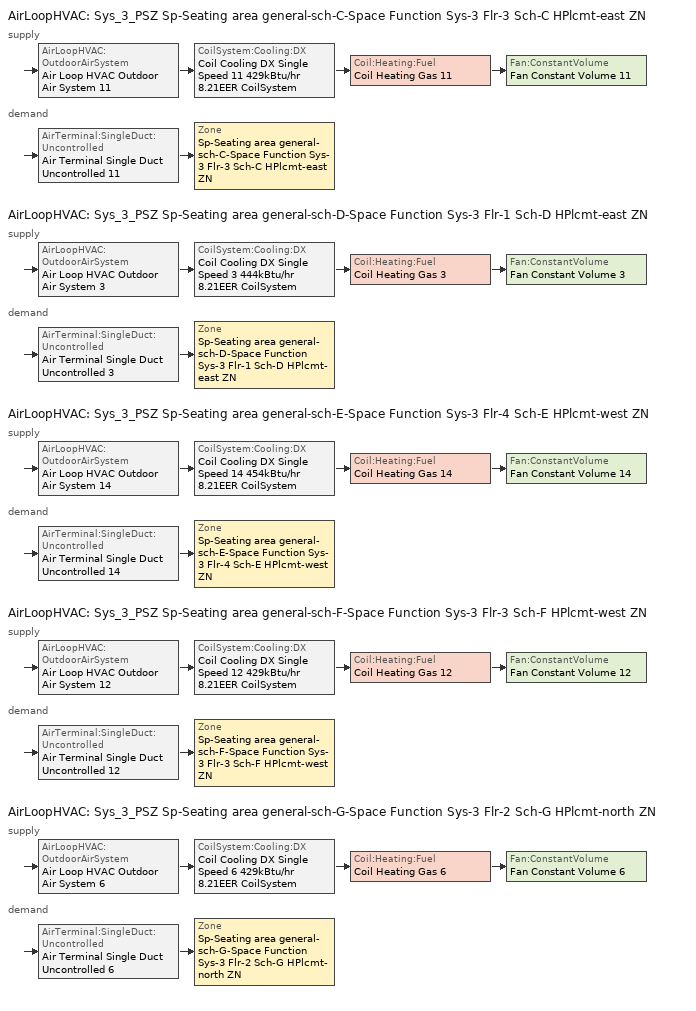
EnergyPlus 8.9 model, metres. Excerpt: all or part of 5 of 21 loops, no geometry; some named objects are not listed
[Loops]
AirLoopHVAC 'Sys_3_PSZ Sp-Seating area general-sch-C-Space Function Sys-3 Flr-3 Sch-C HPlcmt-east ZN'
 supply: AirLoopHVAC:OutdoorAirSystem 'Air Loop HVAC Outdoor Air System 11' > CoilSystem:Cooling:DX 'Coil Cooling DX Single Speed 11 429kBtu/hr 8.21EER CoilSystem' > Coil:Heating:Fuel 'Coil Heating Gas 11' > Fan:ConstantVolume 'Fan Constant Volume 11'
 demand: AirTerminal:SingleDuct:Uncontrolled 'Air Terminal Single Duct Uncontrolled 11' > Zone 'Sp-Seating area general-sch-C-Space Function Sys-3 Flr-3 Sch-C HPlcmt-east ZN'
AirLoopHVAC 'Sys_3_PSZ Sp-Seating area general-sch-D-Space Function Sys-3 Flr-1 Sch-D HPlcmt-east ZN'
 supply: AirLoopHVAC:OutdoorAirSystem 'Air Loop HVAC Outdoor Air System 3' > CoilSystem:Cooling:DX 'Coil Cooling DX Single Speed 3 444kBtu/hr 8.21EER CoilSystem' > Coil:Heating:Fuel 'Coil Heating Gas 3' > Fan:ConstantVolume 'Fan Constant Volume 3'
 demand: AirTerminal:SingleDuct:Uncontrolled 'Air Terminal Single Duct Uncontrolled 3' > Zone 'Sp-Seating area general-sch-D-Space Function Sys-3 Flr-1 Sch-D HPlcmt-east ZN'
AirLoopHVAC 'Sys_3_PSZ Sp-Seating area general-sch-E-Space Function Sys-3 Flr-4 Sch-E HPlcmt-west ZN'
 supply: AirLoopHVAC:OutdoorAirSystem 'Air Loop HVAC Outdoor Air System 14' > CoilSystem:Cooling:DX 'Coil Cooling DX Single Speed 14 454kBtu/hr 8.21EER CoilSystem' > Coil:Heating:Fuel 'Coil Heating Gas 14' > Fan:ConstantVolume 'Fan Constant Volume 14'
 demand: AirTerminal:SingleDuct:Uncontrolled 'Air Terminal Single Duct Uncontrolled 14' > Zone 'Sp-Seating area general-sch-E-Space Function Sys-3 Flr-4 Sch-E HPlcmt-west ZN'
AirLoopHVAC 'Sys_3_PSZ Sp-Seating area general-sch-F-Space Function Sys-3 Flr-3 Sch-F HPlcmt-west ZN'
 supply: AirLoopHVAC:OutdoorAirSystem 'Air Loop HVAC Outdoor Air System 12' > CoilSystem:Cooling:DX 'Coil Cooling DX Single Speed 12 429kBtu/hr 8.21EER CoilSystem' > Coil:Heating:Fuel 'Coil Heating Gas 12' > Fan:ConstantVolume 'Fan Constant Volume 12'
 demand: AirTerminal:SingleDuct:Uncontrolled 'Air Terminal Single Duct Uncontrolled 12' > Zone 'Sp-Seating area general-sch-F-Space Function Sys-3 Flr-3 Sch-F HPlcmt-west ZN'
AirLoopHVAC 'Sys_3_PSZ Sp-Seating area general-sch-G-Space Function Sys-3 Flr-2 Sch-G HPlcmt-north ZN'
 supply: AirLoopHVAC:OutdoorAirSystem 'Air Loop HVAC Outdoor Air System 6' > CoilSystem:Cooling:DX 'Coil Cooling DX Single Speed 6 429kBtu/hr 8.21EER CoilSystem' > Coil:Heating:Fuel 'Coil Heating Gas 6' > Fan:ConstantVolume 'Fan Constant Volume 6'
 demand: AirTerminal:SingleDuct:Uncontrolled 'Air Terminal Single Duct Uncontrolled 6' > Zone 'Sp-Seating area general-sch-G-Space Function Sys-3 Flr-2 Sch-G HPlcmt-north ZN'
[ZoneControl:Thermostat] Control Object Type 1=ThermostatSetpoint:DualSetpoint
Name | Zone or ZoneList | Control Type Schedule | Control Name 1
Sp-Seating area general-sch-C-Space Function Sys-3 Flr-3 Sch-C HPlcmt-east ZN Thermostat | Sp-Seating area general-sch-C-Space Function Sys-3 Flr-3 Sch-C HPlcmt-east ZN | Sp-Seating area general-sch-C-Space Function Sys-3 Flr-3 Sch-C HPlcmt-east ZN Thermostat Schedule | Space Function Seating area general-sch-C Thermostat 2
Sp-Seating area general-sch-D-Space Function Sys-3 Flr-1 Sch-D HPlcmt-east ZN Thermostat | Sp-Seating area general-sch-D-Space Function Sys-3 Flr-1 Sch-D HPlcmt-east ZN | Sp-Seating area general-sch-D-Space Function Sys-3 Flr-1 Sch-D HPlcmt-east ZN Thermostat Schedule | Space Function Seating area general-sch-D Thermostat 2
Sp-Seating area general-sch-E-Space Function Sys-3 Flr-4 Sch-E HPlcmt-west ZN Thermostat | Sp-Seating area general-sch-E-Space Function Sys-3 Flr-4 Sch-E HPlcmt-west ZN | Sp-Seating area general-sch-E-Space Function Sys-3 Flr-4 Sch-E HPlcmt-west ZN Thermostat Schedule | Space Function Seating area general-sch-E Thermostat 2
Sp-Seating area general-sch-F-Space Function Sys-3 Flr-3 Sch-F HPlcmt-west ZN Thermostat | Sp-Seating area general-sch-F-Space Function Sys-3 Flr-3 Sch-F HPlcmt-west ZN | Sp-Seating area general-sch-F-Space Function Sys-3 Flr-3 Sch-F HPlcmt-west ZN Thermostat Schedule | Space Function Seating area general-sch-F Thermostat 2
Sp-Seating area general-sch-G-Space Function Sys-3 Flr-2 Sch-G HPlcmt-north ZN Thermostat | Sp-Seating area general-sch-G-Space Function Sys-3 Flr-2 Sch-G HPlcmt-north ZN | Sp-Seating area general-sch-G-Space Function Sys-3 Flr-2 Sch-G HPlcmt-north ZN Thermostat Schedule | Space Function Seating area general-sch-G Thermostat 2
[ThermostatSetpoint:DualSetpoint]
Name | Heating Setpoint Temperature Schedule | Cooling Setpoint Temperature Schedule
Space Function Seating area general-sch-C Thermostat 2 | NECB-C-Thermostat Setpoint-Heating | NECB-C-Thermostat Setpoint-Cooling
Space Function Seating area general-sch-D Thermostat 2 | NECB-D-Thermostat Setpoint-Heating | NECB-D-Thermostat Setpoint-Cooling
Space Function Seating area general-sch-E Thermostat 2 | NECB-E-Thermostat Setpoint-Heating | NECB-E-Thermostat Setpoint-Cooling
Space Function Seating area general-sch-F Thermostat 2 | NECB-F-Thermostat Setpoint-Heating | NECB-F-Thermostat Setpoint-Cooling
Space Function Seating area general-sch-G Thermostat 2 | NECB-G-Thermostat Setpoint-Heating | NECB-G-Thermostat Setpoint-Cooling
[Zone equipment]
Sp-Seating area general-sch-C-Space Function Sys-3 Flr-3 Sch-C HPlcmt-east ZN: Air Terminal Single Duct Uncontrolled 11, Zone HVAC Baseboard Convective Water 11
Sp-Seating area general-sch-D-Space Function Sys-3 Flr-1 Sch-D HPlcmt-east ZN: Air Terminal Single Duct Uncontrolled 3, Zone HVAC Baseboard Convective Water 3
Sp-Seating area general-sch-E-Space Function Sys-3 Flr-4 Sch-E HPlcmt-west ZN: Air Terminal Single Duct Uncontrolled 14, Zone HVAC Baseboard Convective Water 14
Sp-Seating area general-sch-F-Space Function Sys-3 Flr-3 Sch-F HPlcmt-west ZN: Air Terminal Single Duct Uncontrolled 12, Zone HVAC Baseboard Convective Water 12
Sp-Seating area general-sch-G-Space Function Sys-3 Flr-2 Sch-G HPlcmt-north ZN: Air Terminal Single Duct Uncontrolled 6, Zone HVAC Baseboard Convective Water 6
[Sizing:Zone] Zone Cooling Design Supply Air Temperature Input Method=SupplyAirTemperature; Zone Cooling Design Supply Air Temperature {C}=13; Zone Cooling Design Supply Air Temperature Difference {deltaC}=11.11; Zone Heating Design Supply Air Temperature Input Method=SupplyAirTemperature; Zone Heating Design Supply Air Temperature {C}=43; Zone Heating Design Supply Air Temperature Difference {deltaC}=11.11; Zone Cooling Design Supply Air Humidity Ratio {kgWater/kgDryAir}=0.0085; Zone Heating Design Supply Air Humidity Ratio {kgWater/kgDryAir}=0.008; Zone Heating Sizing Factor=1.3; Zone Cooling Sizing Factor=1.1; Cooling Design Air Flow Method=DesignDay; Cooling Design Air Flow Rate {m3/s}=0; Cooling Minimum Air Flow per Zone Floor Area {m3/s-m2}=0.000762; Cooling Minimum Air Flow {m3/s}=0; Cooling Minimum Air Flow Fraction=0; Heating Design Air Flow Method=DesignDay; Heating Design Air Flow Rate {m3/s}=0; Heating Maximum Air Flow per Zone Floor Area {m3/s-m2}=0.002032; Heating Maximum Air Flow {m3/s}=0.141576; Heating Maximum Air Flow Fraction=0.3; Account for Dedicated Outdoor Air System=No
Name | Design Specification Outdoor Air Object | Design Specification Zone Air Distribution Object
Sp-Seating area general-sch-C-Space Function Sys-3 Flr-3 Sch-C HPlcmt-east ZN | Space Function Seating area general-sch-C Ventilation | Sp-Seating area general-sch-C-Space Function Sys-3 Flr-3 Sch-C HPlcmt-east ZN Design Spec Zone Air Dist
Sp-Seating area general-sch-D-Space Function Sys-3 Flr-1 Sch-D HPlcmt-east ZN | Space Function Seating area general-sch-D Ventilation | Sp-Seating area general-sch-D-Space Function Sys-3 Flr-1 Sch-D HPlcmt-east ZN Design Spec Zone Air Dist
Sp-Seating area general-sch-E-Space Function Sys-3 Flr-4 Sch-E HPlcmt-west ZN | Space Function Seating area general-sch-E Ventilation | Sp-Seating area general-sch-E-Space Function Sys-3 Flr-4 Sch-E HPlcmt-west ZN Design Spec Zone Air Dist
Sp-Seating area general-sch-F-Space Function Sys-3 Flr-3 Sch-F HPlcmt-west ZN | Space Function Seating area general-sch-F Ventilation | Sp-Seating area general-sch-F-Space Function Sys-3 Flr-3 Sch-F HPlcmt-west ZN Design Spec Zone Air Dist
Sp-Seating area general-sch-G-Space Function Sys-3 Flr-2 Sch-G HPlcmt-north ZN | Space Function Seating area general-sch-G Ventilation | Sp-Seating area general-sch-G-Space Function Sys-3 Flr-2 Sch-G HPlcmt-north ZN Design Spec Zone Air Dist
[DesignSpecification:ZoneAirDistribution] Zone Air Distribution Effectiveness in Cooling Mode=1; Zone Air Distribution Effectiveness in Heating Mode=1
Sp-Seating area general-sch-C-Space Function Sys-3 Flr-3 Sch-C HPlcmt-east ZN Design Spec Zone Air Dist; Sp-Seating area general-sch-D-Space Function Sys-3 Flr-1 Sch-D HPlcmt-east ZN Design Spec Zone Air Dist; Sp-Seating area general-sch-E-Space Function Sys-3 Flr-4 Sch-E HPlcmt-west ZN Design Spec Zone Air Dist; Sp-Seating area general-sch-F-Space Function Sys-3 Flr-3 Sch-F HPlcmt-west ZN Design Spec Zone Air Dist; Sp-Seating area general-sch-G-Space Function Sys-3 Flr-2 Sch-G HPlcmt-north ZN Design Spec Zone Air Dist
[Controller:MechanicalVentilation] Demand Controlled Ventilation=No; System Outdoor Air Method=ZoneSum
Name | Availability Schedule | Zone Name 1 | Design Specification Outdoor Air Object Name 1 | Design Specification Zone Air Distribution Object Name 1
Controller Mechanical Ventilation 11 | Sys_3_PSZ Sp-Seating area general-sch-C-Space Function Sys-3 Flr-3 Sch-C HPlcmt-east ZN Occ Sch | Sp-Seating area general-sch-C-Space Function Sys-3 Flr-3 Sch-C HPlcmt-east ZN | Space Function Seating area general-sch-C Ventilation | Sp-Seating area general-sch-C-Space Function Sys-3 Flr-3 Sch-C HPlcmt-east ZN Design Spec Zone Air Dist
Controller Mechanical Ventilation 3 | Sys_3_PSZ Sp-Seating area general-sch-D-Space Function Sys-3 Flr-1 Sch-D HPlcmt-east ZN Occ Sch | Sp-Seating area general-sch-D-Space Function Sys-3 Flr-1 Sch-D HPlcmt-east ZN | Space Function Seating area general-sch-D Ventilation | Sp-Seating area general-sch-D-Space Function Sys-3 Flr-1 Sch-D HPlcmt-east ZN Design Spec Zone Air Dist
Controller Mechanical Ventilation 14 | Sys_3_PSZ Sp-Seating area general-sch-E-Space Function Sys-3 Flr-4 Sch-E HPlcmt-west ZN Occ Sch | Sp-Seating area general-sch-E-Space Function Sys-3 Flr-4 Sch-E HPlcmt-west ZN | Space Function Seating area general-sch-E Ventilation | Sp-Seating area general-sch-E-Space Function Sys-3 Flr-4 Sch-E HPlcmt-west ZN Design Spec Zone Air Dist
Controller Mechanical Ventilation 12 | Sys_3_PSZ Sp-Seating area general-sch-F-Space Function Sys-3 Flr-3 Sch-F HPlcmt-west ZN Occ Sch | Sp-Seating area general-sch-F-Space Function Sys-3 Flr-3 Sch-F HPlcmt-west ZN | Space Function Seating area general-sch-F Ventilation | Sp-Seating area general-sch-F-Space Function Sys-3 Flr-3 Sch-F HPlcmt-west ZN Design Spec Zone Air Dist
Controller Mechanical Ventilation 6 | Sys_3_PSZ Sp-Seating area general-sch-G-Space Function Sys-3 Flr-2 Sch-G HPlcmt-north ZN Occ Sch | Sp-Seating area general-sch-G-Space Function Sys-3 Flr-2 Sch-G HPlcmt-north ZN | Space Function Seating area general-sch-G Ventilation | Sp-Seating area general-sch-G-Space Function Sys-3 Flr-2 Sch-G HPlcmt-north ZN Design Spec Zone Air Dist
[DesignSpecification:OutdoorAir] Outdoor Air Method=Sum; Outdoor Air Flow per Person {m3/s-person}=0; Outdoor Air Flow per Zone Floor Area {m3/s-m2}=0.00404876; Outdoor Air Flow per Zone {m3/s}=0; Outdoor Air Flow Air Changes per Hour {1/hr}=0
Space Function Seating area general-sch-C Ventilation; Space Function Seating area general-sch-D Ventilation; Space Function Seating area general-sch-E Ventilation; Space Function Seating area general-sch-F Ventilation; Space Function Seating area general-sch-G Ventilation
[AirTerminal:SingleDuct:Uncontrolled] Availability Schedule=Always On Discrete; Maximum Air Flow Rate {m3/s}=AutoSize
Air Terminal Single Duct Uncontrolled 11; Air Terminal Single Duct Uncontrolled 3; Air Terminal Single Duct Uncontrolled 14; Air Terminal Single Duct Uncontrolled 12; Air Terminal Single Duct Uncontrolled 6
[AirLoopHVAC] Design Supply Air Flow Rate {m3/s}=AutoSize
Sys_3_PSZ Sp-Seating area general-sch-C-Space Function Sys-3 Flr-3 Sch-C HPlcmt-east ZN; Sys_3_PSZ Sp-Seating area general-sch-D-Space Function Sys-3 Flr-1 Sch-D HPlcmt-east ZN; Sys_3_PSZ Sp-Seating area general-sch-E-Space Function Sys-3 Flr-4 Sch-E HPlcmt-west ZN; Sys_3_PSZ Sp-Seating area general-sch-F-Space Function Sys-3 Flr-3 Sch-F HPlcmt-west ZN; Sys_3_PSZ Sp-Seating area general-sch-G-Space Function Sys-3 Flr-2 Sch-G HPlcmt-north ZN
[Sizing:System] Type of Load to Size On=Sensible; Design Outdoor Air Flow Rate {m3/s}=Autosize; Central Heating Maximum System Air Flow Ratio=1; Preheat Design Temperature {C}=7; Preheat Design Humidity Ratio {kgWater/kgDryAir}=0.008; Precool Design Temperature {C}=13; Precool Design Humidity Ratio {kgWater/kgDryAir}=0.008; Central Cooling Design Supply Air Temperature {C}=13; Central Heating Design Supply Air Temperature {C}=43; Type of Zone Sum to Use=NonCoincident; 100% Outdoor Air in Cooling=No; 100% Outdoor Air in Heating=No; Central Cooling Design Supply Air Humidity Ratio {kgWater/kgDryAir}=0.0085; Central Heating Design Supply Air Humidity Ratio {kgWater/kgDryAir}=0.008; Cooling Supply Air Flow Rate Method=DesignDay; Cooling Supply Air Flow Rate {m3/s}=0; Cooling Supply Air Flow Rate Per Floor Area {m3/s-m2}=0.00996765; Cooling Fraction of Autosized Cooling Supply Air Flow Rate=1; Cooling Supply Air Flow Rate Per Unit Cooling Capacity {m3/s-W}=3.94755e-05; Heating Supply Air Flow Rate Method=DesignDay; Heating Supply Air Flow Rate {m3/s}=0; Heating Supply Air Flow Rate Per Floor Area {m3/s-m2}=0.00996765; Heating Fraction of Autosized Heating Supply Air Flow Rate=1; Heating Fraction of Autosized Cooling Supply Air Flow Rate=1; Heating Supply Air Flow Rate Per Unit Heating Capacity {m3/s-W}=3.15882e-05; System Outdoor Air Method=ZoneSum; Zone Maximum Outdoor Air Fraction=1; Cooling Design Capacity Method=CoolingDesignCapacity; Cooling Design Capacity {W}=Autosize; Cooling Design Capacity Per Floor Area {W/m2}=234.7; Fraction of Autosized Cooling Design Capacity=1; Heating Design Capacity Method=HeatingDesignCapacity; Heating Design Capacity {W}=Autosize; Heating Design Capacity Per Floor Area {W/m2}=157; Fraction of Autosized Heating Design Capacity=1; Central Cooling Capacity Control Method=OnOff
Sys_3_PSZ Sp-Seating area general-sch-C-Space Function Sys-3 Flr-3 Sch-C HPlcmt-east ZN; Sys_3_PSZ Sp-Seating area general-sch-D-Space Function Sys-3 Flr-1 Sch-D HPlcmt-east ZN; Sys_3_PSZ Sp-Seating area general-sch-E-Space Function Sys-3 Flr-4 Sch-E HPlcmt-west ZN; Sys_3_PSZ Sp-Seating area general-sch-F-Space Function Sys-3 Flr-3 Sch-F HPlcmt-west ZN; Sys_3_PSZ Sp-Seating area general-sch-G-Space Function Sys-3 Flr-2 Sch-G HPlcmt-north ZN
[Controller:OutdoorAir] Minimum Outdoor Air Flow Rate {m3/s}=Autosize; Maximum Outdoor Air Flow Rate {m3/s}=Autosize; Economizer Control Type=DifferentialEnthalpy; Economizer Control Action Type=ModulateFlow; Lockout Type=NoLockout; Minimum Limit Type=FixedMinimum; High Humidity Control=No; Control High Indoor Humidity Based on Outdoor Humidity Ratio=Yes; Heat Recovery Bypass Control Type=BypassWhenOAFlowGreaterThanMinimum
Name | Minimum Outdoor Air Schedule | Mechanical Ventilation Controller
Controller Outdoor Air 11 | Sys_3_PSZ Sp-Seating area general-sch-C-Space Function Sys-3 Flr-3 Sch-C HPlcmt-east ZN Occ Sch | Controller Mechanical Ventilation 11
Controller Outdoor Air 3 | Sys_3_PSZ Sp-Seating area general-sch-D-Space Function Sys-3 Flr-1 Sch-D HPlcmt-east ZN Occ Sch | Controller Mechanical Ventilation 3
Controller Outdoor Air 14 | Sys_3_PSZ Sp-Seating area general-sch-E-Space Function Sys-3 Flr-4 Sch-E HPlcmt-west ZN Occ Sch | Controller Mechanical Ventilation 14
Controller Outdoor Air 12 | Sys_3_PSZ Sp-Seating area general-sch-F-Space Function Sys-3 Flr-3 Sch-F HPlcmt-west ZN Occ Sch | Controller Mechanical Ventilation 12
Controller Outdoor Air 6 | Sys_3_PSZ Sp-Seating area general-sch-G-Space Function Sys-3 Flr-2 Sch-G HPlcmt-north ZN Occ Sch | Controller Mechanical Ventilation 6
[HeatExchanger:AirToAir:SensibleAndLatent] Availability Schedule=Always On Discrete; Nominal Supply Air Flow Rate {m3/s}=Autosize; Sensible Effectiveness at 100% Heating Air Flow=0.5; Latent Effectiveness at 100% Heating Air Flow=0.5; Sensible Effectiveness at 75% Heating Air Flow=0.5; Latent Effectiveness at 75% Heating Air Flow=0.5; Sensible Effectiveness at 100% Cooling Air Flow=0.5; Latent Effectiveness at 100% Cooling Air Flow=0.5; Sensible Effectiveness at 75% Cooling Air Flow=0.5; Latent Effectiveness at 75% Cooling Air Flow=0.5; Nominal Electric Power {W}=5496.85; Supply Air Outlet Temperature Control=Yes; Heat Exchanger Type=Rotary; Frost Control Type=ExhaustOnly; Threshold Temperature {C}=-23.3; Initial Defrost Time Fraction=0.167; Rate of Defrost Time Fraction Increase {1/K}=1.44; Economizer Lockout=Yes
Sys_3_PSZ Sp-Seating area general-sch-C-Space Function Sys-3 Flr-3 Sch-C HPlcmt-east ZN ERV; Sys_3_PSZ Sp-Seating area general-sch-D-Space Function Sys-3 Flr-1 Sch-D HPlcmt-east ZN ERV; Sys_3_PSZ Sp-Seating area general-sch-E-Space Function Sys-3 Flr-4 Sch-E HPlcmt-west ZN ERV; Sys_3_PSZ Sp-Seating area general-sch-F-Space Function Sys-3 Flr-3 Sch-F HPlcmt-west ZN ERV; Sys_3_PSZ Sp-Seating area general-sch-G-Space Function Sys-3 Flr-2 Sch-G HPlcmt-north ZN ERV
[SetpointManager:OutdoorAirPretreat] Control Variable=Temperature; Minimum Setpoint Temperature {C}=-99; Maximum Setpoint Temperature {C}=99; Minimum Setpoint Humidity Ratio {kgWater/kgDryAir}=1e-05; Maximum Setpoint Humidity Ratio {kgWater/kgDryAir}=1
Setpoint Manager Outdoor Air Pretreat 6; Setpoint Manager Outdoor Air Pretreat 7; Setpoint Manager Outdoor Air Pretreat 8; Setpoint Manager Outdoor Air Pretreat 9; Setpoint Manager Outdoor Air Pretreat 10
[SetpointManager:MixedAir] Control Variable=Temperature
Node 172 OS Default SPM; Node 171 OS Default SPM; Node 170 OS Default SPM; Node 68 OS Default SPM; Node 67 OS Default SPM; Node 66 OS Default SPM; Node 211 OS Default SPM; Node 210 OS Default SPM; Node 209 OS Default SPM; Node 185 OS Default SPM; Node 184 OS Default SPM; Node 183 OS Default SPM; Node 107 OS Default SPM; Node 106 OS Default SPM; Node 105 OS Default SPM
[CoilSystem:Cooling:DX] Availability Schedule=Always On Discrete
Name | Cooling Coil
Coil Cooling DX Single Speed 11 429kBtu/hr 8.21EER CoilSystem | Coil Cooling DX Single Speed 11 429kBtu/hr 8.21EER
Coil Cooling DX Single Speed 3 444kBtu/hr 8.21EER CoilSystem | Coil Cooling DX Single Speed 3 444kBtu/hr 8.21EER
Coil Cooling DX Single Speed 14 454kBtu/hr 8.21EER CoilSystem | Coil Cooling DX Single Speed 14 454kBtu/hr 8.21EER
Coil Cooling DX Single Speed 12 429kBtu/hr 8.21EER CoilSystem | Coil Cooling DX Single Speed 12 429kBtu/hr 8.21EER
Coil Cooling DX Single Speed 6 429kBtu/hr 8.21EER CoilSystem | Coil Cooling DX Single Speed 6 429kBtu/hr 8.21EER
[Coil:Cooling:DX:SingleSpeed] Availability Schedule=Always On Discrete; Gross Rated Total Cooling Capacity {W}=Autosize; Gross Rated Sensible Heat Ratio=Autosize; Rated Air Flow Rate {m3/s}=Autosize; Rated Evaporator Fan Power Per Volume Flow Rate {W/(m3/s)}=773.3; Total Cooling Capacity Function of Temperature Curve=DXCOOL-NECB2011-REF-CAPFT; Total Cooling Capacity Function of Flow Fraction Curve=DXCOOL-NECB2011-REF-CAPFFLOW; Energy Input Ratio Function of Temperature Curve=DXCOOL-NECB2011-REF-COOLEIRFT; Energy Input Ratio Function of Flow Fraction Curve=DXCOOL-NECB2011-REF-COOLEIRFFLOW; Part Load Fraction Correlation Curve=DXCOOL-NECB2011-REF-COOLPLFFPLR; Condenser Type=AirCooled; Evaporative Condenser Effectiveness=0; Evaporative Condenser Air Flow Rate {m3/s}=Autosize; Evaporative Condenser Pump Rated Power Consumption {W}=Autosize; Crankcase Heater Capacity {W}=0; Maximum Outdoor Dry-Bulb Temperature for Crankcase Heater Operation {C}=0; Basin Heater Capacity {W/K}=0; Basin Heater Setpoint Temperature {C}=10
Name | Gross Rated Cooling COP {W/W}
Coil Cooling DX Single Speed 11 429kBtu/hr 8.21EER; Coil Cooling DX Single Speed 12 429kBtu/hr 8.21EER; Coil Cooling DX Single Speed 6 429kBtu/hr 8.21EER | 3.05097
Coil Cooling DX Single Speed 3 444kBtu/hr 8.21EER | 3.06063
Coil Cooling DX Single Speed 14 454kBtu/hr 8.21EER | 3.06723
[Coil:Heating:Fuel] Availability Schedule=Always On Discrete; Fuel Type=NaturalGas; Burner Efficiency=0.81; Nominal Capacity {W}=AutoSize; Parasitic Electric Load {W}=0; Part Load Fraction Correlation Curve=FURNACE-EFFPLR-NECB2011; Parasitic Fuel Load {W}=0
Coil Heating Gas 11; Coil Heating Gas 3; Coil Heating Gas 14; Coil Heating Gas 12; Coil Heating Gas 6
[Fan:ConstantVolume] Fan Total Efficiency=0.39975; Pressure Rise {Pa}=640; Maximum Flow Rate {m3/s}=AutoSize; Motor Efficiency=0.615; Motor In Airstream Fraction=1
Name | Availability Schedule
Fan Constant Volume 11 | Sys_3_PSZ Sp-Seating area general-sch-C-Space Function Sys-3 Flr-3 Sch-C HPlcmt-east ZN Occ Sch
Fan Constant Volume 3 | Sys_3_PSZ Sp-Seating area general-sch-D-Space Function Sys-3 Flr-1 Sch-D HPlcmt-east ZN Occ Sch
Fan Constant Volume 14 | Sys_3_PSZ Sp-Seating area general-sch-E-Space Function Sys-3 Flr-4 Sch-E HPlcmt-west ZN Occ Sch
Fan Constant Volume 12 | Sys_3_PSZ Sp-Seating area general-sch-F-Space Function Sys-3 Flr-3 Sch-F HPlcmt-west ZN Occ Sch
Fan Constant Volume 6 | Sys_3_PSZ Sp-Seating area general-sch-G-Space Function Sys-3 Flr-2 Sch-G HPlcmt-north ZN Occ Sch
[SetpointManager:SingleZone:Reheat] Control Variable=Temperature; Minimum Supply Air Temperature {C}=13; Maximum Supply Air Temperature {C}=43
Name | Control Zone
Setpoint Manager Single Zone Reheat 11 | Sp-Seating area general-sch-C-Space Function Sys-3 Flr-3 Sch-C HPlcmt-east ZN
Setpoint Manager Single Zone Reheat 3 | Sp-Seating area general-sch-D-Space Function Sys-3 Flr-1 Sch-D HPlcmt-east ZN
Setpoint Manager Single Zone Reheat 14 | Sp-Seating area general-sch-E-Space Function Sys-3 Flr-4 Sch-E HPlcmt-west ZN
Setpoint Manager Single Zone Reheat 12 | Sp-Seating area general-sch-F-Space Function Sys-3 Flr-3 Sch-F HPlcmt-west ZN
Setpoint Manager Single Zone Reheat 6 | Sp-Seating area general-sch-G-Space Function Sys-3 Flr-2 Sch-G HPlcmt-north ZN
[Schedule:Compact]
Sp-Seating area general-sch-C-Space Function Sys-3 Flr-3 Sch-C HPlcmt-east ZN Thermostat Schedule; Sp-Seating area general-sch-D-Space Function Sys-3 Flr-1 Sch-D HPlcmt-east ZN Thermostat Schedule; Sp-Seating area general-sch-E-Space Function Sys-3 Flr-4 Sch-E HPlcmt-west ZN Thermostat Schedule; Sp-Seating area general-sch-F-Space Function Sys-3 Flr-3 Sch-F HPlcmt-west ZN Thermostat Schedule; Sp-Seating area general-sch-G-Space Function Sys-3 Flr-2 Sch-G HPlcmt-north ZN Thermostat Schedule: Through: 12/31, For: AllDays, Until: 24:00, 4
[Schedule:Day:Interval]
NECB-C-Thermostat Setpoint-Heating Sun|Hol Day: No, 09:00, 18, 10:00, 20, 19:00, 22, 24:00, 18
NECB-C-Thermostat Setpoint-Heating Default|Wkdy Day; NECB-C-Thermostat Setpoint-Heating Sat Day; NECB-C-Thermostat Setpoint-Heating Default: No, 07:00, 18, 08:00, 20, 21:00, 22, 24:00, 18
NECB-C-Thermostat Setpoint-Cooling Sun|Hol Day; NECB-E-Thermostat Setpoint-Cooling Default|Wkdy Day; NECB-E-Thermostat Setpoint-Cooling Default: No, 07:00, 35, 19:00, 24, 24:00, 35
NECB-C-Thermostat Setpoint-Cooling Default|Wkdy Day; NECB-C-Thermostat Setpoint-Cooling Sat Day; NECB-C-Thermostat Setpoint-Cooling Default: No, 07:00, 35, 21:00, 24, 24:00, 35
Sys_3_PSZ Sp-Seating area general-sch-C-Space Function Sys-3 Flr-3 Sch-C HPlcmt-east ZN Occ Sch Sunday: No, 09:00, 0, 19:00, 1, 24:00, 0
Sys_3_PSZ Sp-Seating area general-sch-C-Space Function Sys-3 Flr-3 Sch-C HPlcmt-east ZN Occ Sch Monday; Sys_3_PSZ Sp-Seating area general-sch-C-Space Function Sys-3 Flr-3 Sch-C HPlcmt-east ZN Occ Sch Tuesday; Sys_3_PSZ Sp-Seating area general-sch-C-Space Function Sys-3 Flr-3 Sch-C HPlcmt-east ZN Occ Sch Wednesday; Sys_3_PSZ Sp-Seating area general-sch-C-Space Function Sys-3 Flr-3 Sch-C HPlcmt-east ZN Occ Sch Thursday; Sys_3_PSZ Sp-Seating area general-sch-C-Space Function Sys-3 Flr-3 Sch-C HPlcmt-east ZN Occ Sch Friday; Sys_3_PSZ Sp-Seating area general-sch-C-Space Function Sys-3 Flr-3 Sch-C HPlcmt-east ZN Occ Sch Saturday: No, 09:00, 0, 21:00, 1, 24:00, 0
Sys_3_PSZ Sp-Seating area general-sch-C-Space Function Sys-3 Flr-3 Sch-C HPlcmt-east ZN Occ Sch Default; Sys_3_PSZ Sp-Seating area general-sch-C-Space Function Sys-3 Flr-3 Sch-C HPlcmt-east ZN Occ Sch Summer Design Day; Sys_3_PSZ Sp-Seating area general-sch-C-Space Function Sys-3 Flr-3 Sch-C HPlcmt-east ZN Occ Sch Winter Design Day; Sys_3_PSZ Sp-Seating area general-sch-D-Space Function Sys-3 Flr-1 Sch-D HPlcmt-east ZN Occ Sch Default; Sys_3_PSZ Sp-Seating area general-sch-D-Space Function Sys-3 Flr-1 Sch-D HPlcmt-east ZN Occ Sch Summer Design Day; Sys_3_PSZ Sp-Seating area general-sch-D-Space Function Sys-3 Flr-1 Sch-D HPlcmt-east ZN Occ Sch Winter Design Day; Sys_3_PSZ Sp-Seating area general-sch-E-Space Function Sys-3 Flr-4 Sch-E HPlcmt-west ZN Occ Sch Default; Sys_3_PSZ Sp-Seating area general-sch-E-Space Function Sys-3 Flr-4 Sch-E HPlcmt-west ZN Occ Sch Summer Design Day; Sys_3_PSZ Sp-Seating area general-sch-E-Space Function Sys-3 Flr-4 Sch-E HPlcmt-west ZN Occ Sch Winter Design Day; Sys_3_PSZ Sp-Seating area general-sch-F-Space Function Sys-3 Flr-3 Sch-F HPlcmt-west ZN Occ Sch Default; Sys_3_PSZ Sp-Seating area general-sch-F-Space Function Sys-3 Flr-3 Sch-F HPlcmt-west ZN Occ Sch Summer Design Day; Sys_3_PSZ Sp-Seating area general-sch-F-Space Function Sys-3 Flr-3 Sch-F HPlcmt-west ZN Occ Sch Winter Design Day; Sys_3_PSZ Sp-Seating area general-sch-G-Space Function Sys-3 Flr-2 Sch-G HPlcmt-north ZN Occ Sch Sunday; Sys_3_PSZ Sp-Seating area general-sch-G-Space Function Sys-3 Flr-2 Sch-G HPlcmt-north ZN Occ Sch Monday; Sys_3_PSZ Sp-Seating area general-sch-G-Space Function Sys-3 Flr-2 Sch-G HPlcmt-north ZN Occ Sch Tuesday; Sys_3_PSZ Sp-Seating area general-sch-G-Space Function Sys-3 Flr-2 Sch-G HPlcmt-north ZN Occ Sch Wednesday; Sys_3_PSZ Sp-Seating area general-sch-G-Space Function Sys-3 Flr-2 Sch-G HPlcmt-north ZN Occ Sch Thursday; Sys_3_PSZ Sp-Seating area general-sch-G-Space Function Sys-3 Flr-2 Sch-G HPlcmt-north ZN Occ Sch Friday; Sys_3_PSZ Sp-Seating area general-sch-G-Space Function Sys-3 Flr-2 Sch-G HPlcmt-north ZN Occ Sch Saturday; Sys_3_PSZ Sp-Seating area general-sch-G-Space Function Sys-3 Flr-2 Sch-G HPlcmt-north ZN Occ Sch Default; Sys_3_PSZ Sp-Seating area general-sch-G-Space Function Sys-3 Flr-2 Sch-G HPlcmt-north ZN Occ Sch Summer Design Day; Sys_3_PSZ Sp-Seating area general-sch-G-Space Function Sys-3 Flr-2 Sch-G HPlcmt-north ZN Occ Sch Winter Design Day: No, 24:00, 1
NECB-D-Thermostat Setpoint-Heating Sun|Hol Day; NECB-D-Thermostat Setpoint-Heating Sat Day; NECB-E-Thermostat Setpoint-Heating Sun|Hol Day: No, 24:00, 18
NECB-D-Thermostat Setpoint-Heating Default|Wkdy Day; NECB-D-Thermostat Setpoint-Heating Default: No, 07:00, 18, 08:00, 20, 23:00, 22, 24:00, 18
NECB-D-Thermostat Setpoint-Cooling Sun|Hol Day; NECB-D-Thermostat Setpoint-Cooling Sat Day; NECB-E-Thermostat Setpoint-Cooling Sun|Hol Day: No, 24:00, 35
NECB-D-Thermostat Setpoint-Cooling Default|Wkdy Day; NECB-D-Thermostat Setpoint-Cooling Default: No, 07:00, 35, 23:00, 24, 24:00, 35
Sys_3_PSZ Sp-Seating area general-sch-D-Space Function Sys-3 Flr-1 Sch-D HPlcmt-east ZN Occ Sch Sunday; Sys_3_PSZ Sp-Seating area general-sch-D-Space Function Sys-3 Flr-1 Sch-D HPlcmt-east ZN Occ Sch Saturday; Sys_3_PSZ Sp-Seating area general-sch-E-Space Function Sys-3 Flr-4 Sch-E HPlcmt-west ZN Occ Sch Sunday: No, 24:00, 0
Sys_3_PSZ Sp-Seating area general-sch-D-Space Function Sys-3 Flr-1 Sch-D HPlcmt-east ZN Occ Sch Monday; Sys_3_PSZ Sp-Seating area general-sch-D-Space Function Sys-3 Flr-1 Sch-D HPlcmt-east ZN Occ Sch Tuesday; Sys_3_PSZ Sp-Seating area general-sch-D-Space Function Sys-3 Flr-1 Sch-D HPlcmt-east ZN Occ Sch Wednesday; Sys_3_PSZ Sp-Seating area general-sch-D-Space Function Sys-3 Flr-1 Sch-D HPlcmt-east ZN Occ Sch Thursday; Sys_3_PSZ Sp-Seating area general-sch-D-Space Function Sys-3 Flr-1 Sch-D HPlcmt-east ZN Occ Sch Friday: No, 09:00, 0, 18:00, 1, 19:00, 0, 22:00, 1, 24:00, 0
NECB-E-Thermostat Setpoint-Heating Default|Wkdy Day; NECB-E-Thermostat Setpoint-Heating Default: No, 07:00, 18, 08:00, 20, 19:00, 22, 24:00, 18
NECB-E-Thermostat Setpoint-Heating Sat Day: No, 08:00, 18, 09:00, 20, 17:00, 22, 24:00, 18
NECB-E-Thermostat Setpoint-Cooling Sat Day: No, 08:00, 35, 17:00, 24, 24:00, 35
Sys_3_PSZ Sp-Seating area general-sch-E-Space Function Sys-3 Flr-4 Sch-E HPlcmt-west ZN Occ Sch Monday; Sys_3_PSZ Sp-Seating area general-sch-E-Space Function Sys-3 Flr-4 Sch-E HPlcmt-west ZN Occ Sch Tuesday; Sys_3_PSZ Sp-Seating area general-sch-E-Space Function Sys-3 Flr-4 Sch-E HPlcmt-west ZN Occ Sch Wednesday; Sys_3_PSZ Sp-Seating area general-sch-E-Space Function Sys-3 Flr-4 Sch-E HPlcmt-west ZN Occ Sch Thursday; Sys_3_PSZ Sp-Seating area general-sch-E-Space Function Sys-3 Flr-4 Sch-E HPlcmt-west ZN Occ Sch Friday: No, 08:00, 0, 19:00, 1, 24:00, 0
Sys_3_PSZ Sp-Seating area general-sch-E-Space Function Sys-3 Flr-4 Sch-E HPlcmt-west ZN Occ Sch Saturday: No, 09:00, 0, 13:00, 1, 24:00, 0
NECB-F-Thermostat Setpoint-Heating Sun|Hol Day; NECB-F-Thermostat Setpoint-Heating Default|Wkdy Day; NECB-F-Thermostat Setpoint-Heating Sat Day; NECB-F-Thermostat Setpoint-Heating Default; NECB-G-Thermostat Setpoint-Heating Sun|Hol Day; NECB-G-Thermostat Setpoint-Heating Default|Wkdy Day; NECB-G-Thermostat Setpoint-Heating Sat Day; NECB-G-Thermostat Setpoint-Heating Default: No, 01:00, 22, 07:00, 18, 08:00, 20, 24:00, 22
NECB-F-Thermostat Setpoint-Cooling Sun|Hol Day; NECB-F-Thermostat Setpoint-Cooling Default|Wkdy Day; NECB-F-Thermostat Setpoint-Cooling Sat Day; NECB-F-Thermostat Setpoint-Cooling Default; NECB-G-Thermostat Setpoint-Cooling Sun|Hol Day; NECB-G-Thermostat Setpoint-Cooling Default|Wkdy Day; NECB-G-Thermostat Setpoint-Cooling Sat Day; NECB-G-Thermostat Setpoint-Cooling Default: No, 24:00, 24
Sys_3_PSZ Sp-Seating area general-sch-F-Space Function Sys-3 Flr-3 Sch-F HPlcmt-west ZN Occ Sch Sunday; Sys_3_PSZ Sp-Seating area general-sch-F-Space Function Sys-3 Flr-3 Sch-F HPlcmt-west ZN Occ Sch Monday; Sys_3_PSZ Sp-Seating area general-sch-F-Space Function Sys-3 Flr-3 Sch-F HPlcmt-west ZN Occ Sch Tuesday; Sys_3_PSZ Sp-Seating area general-sch-F-Space Function Sys-3 Flr-3 Sch-F HPlcmt-west ZN Occ Sch Wednesday; Sys_3_PSZ Sp-Seating area general-sch-F-Space Function Sys-3 Flr-3 Sch-F HPlcmt-west ZN Occ Sch Thursday; Sys_3_PSZ Sp-Seating area general-sch-F-Space Function Sys-3 Flr-3 Sch-F HPlcmt-west ZN Occ Sch Friday; Sys_3_PSZ Sp-Seating area general-sch-F-Space Function Sys-3 Flr-3 Sch-F HPlcmt-west ZN Occ Sch Saturday: No, 10:00, 1, 16:00, 0, 24:00, 1
[Schedule:Week:Daily]
NECB-C-Thermostat Setpoint-Heating Week Rule - Jan1-Dec31: NECB-C-Thermostat Setpoint-Heating Sun|Hol Day, NECB-C-Thermostat Setpoint-Heating Default|Wkdy Day, NECB-C-Thermostat Setpoint-Heating Default|Wkdy Day, NECB-C-Thermostat Setpoint-Heating Default|Wkdy Day, NECB-C-Thermostat Setpoint-Heating Default|Wkdy Day, NECB-C-Thermostat Setpoint-Heating Default|Wkdy Day, NECB-C-Thermostat Setpoint-Heating Sat Day, NECB-C-Thermostat Setpoint-Heating Default, NECB-C-Thermostat Setpoint-Heating Default, NECB-C-Thermostat Setpoint-Heating Default, NECB-C-Thermostat Setpoint-Heating Default, NECB-C-Thermostat Setpoint-Heating Default
NECB-C-Thermostat Setpoint-Cooling Week Rule - Jan1-Dec31: NECB-C-Thermostat Setpoint-Cooling Sun|Hol Day, NECB-C-Thermostat Setpoint-Cooling Default|Wkdy Day, NECB-C-Thermostat Setpoint-Cooling Default|Wkdy Day, NECB-C-Thermostat Setpoint-Cooling Default|Wkdy Day, NECB-C-Thermostat Setpoint-Cooling Default|Wkdy Day, NECB-C-Thermostat Setpoint-Cooling Default|Wkdy Day, NECB-C-Thermostat Setpoint-Cooling Sat Day, NECB-C-Thermostat Setpoint-Cooling Default, NECB-C-Thermostat Setpoint-Cooling Default, NECB-C-Thermostat Setpoint-Cooling Default, NECB-C-Thermostat Setpoint-Cooling Default, NECB-C-Thermostat Setpoint-Cooling Default
Sys_3_PSZ Sp-Seating area general-sch-C-Space Function Sys-3 Flr-3 Sch-C HPlcmt-east ZN Occ Sch Week Rule - Jan1-Dec31: Sys_3_PSZ Sp-Seating area general-sch-C-Space Function Sys-3 Flr-3 Sch-C HPlcmt-east ZN Occ Sch Sunday, Sys_3_PSZ Sp-Seating area general-sch-C-Space Function Sys-3 Flr-3 Sch-C HPlcmt-east ZN Occ Sch Monday, Sys_3_PSZ Sp-Seating area general-sch-C-Space Function Sys-3 Flr-3 Sch-C HPlcmt-east ZN Occ Sch Tuesday, Sys_3_PSZ Sp-Seating area general-sch-C-Space Function Sys-3 Flr-3 Sch-C HPlcmt-east ZN Occ Sch Wednesday, Sys_3_PSZ Sp-Seating area general-sch-C-Space Function Sys-3 Flr-3 Sch-C HPlcmt-east ZN Occ Sch Thursday, Sys_3_PSZ Sp-Seating area general-sch-C-Space Function Sys-3 Flr-3 Sch-C HPlcmt-east ZN Occ Sch Friday, Sys_3_PSZ Sp-Seating area general-sch-C-Space Function Sys-3 Flr-3 Sch-C HPlcmt-east ZN Occ Sch Saturday, Sys_3_PSZ Sp-Seating area general-sch-C-Space Function Sys-3 Flr-3 Sch-C HPlcmt-east ZN Occ Sch Default, Sys_3_PSZ Sp-Seating area general-sch-C-Space Function Sys-3 Flr-3 Sch-C HPlcmt-east ZN Occ Sch Summer Design Day, Sys_3_PSZ Sp-Seating area general-sch-C-Space Function Sys-3 Flr-3 Sch-C HPlcmt-east ZN Occ Sch Winter Design Day, Sys_3_PSZ Sp-Seating area general-sch-C-Space Function Sys-3 Flr-3 Sch-C HPlcmt-east ZN Occ Sch Default, Sys_3_PSZ Sp-Seating area general-sch-C-Space Function Sys-3 Flr-3 Sch-C HPlcmt-east ZN Occ Sch Default
NECB-D-Thermostat Setpoint-Heating Week Rule - Jan1-Dec31: NECB-D-Thermostat Setpoint-Heating Sun|Hol Day, NECB-D-Thermostat Setpoint-Heating Default|Wkdy Day, NECB-D-Thermostat Setpoint-Heating Default|Wkdy Day, NECB-D-Thermostat Setpoint-Heating Default|Wkdy Day, NECB-D-Thermostat Setpoint-Heating Default|Wkdy Day, NECB-D-Thermostat Setpoint-Heating Default|Wkdy Day, NECB-D-Thermostat Setpoint-Heating Sat Day, NECB-D-Thermostat Setpoint-Heating Default, NECB-D-Thermostat Setpoint-Heating Default, NECB-D-Thermostat Setpoint-Heating Default, NECB-D-Thermostat Setpoint-Heating Default, NECB-D-Thermostat Setpoint-Heating Default
NECB-D-Thermostat Setpoint-Cooling Week Rule - Jan1-Dec31: NECB-D-Thermostat Setpoint-Cooling Sun|Hol Day, NECB-D-Thermostat Setpoint-Cooling Default|Wkdy Day, NECB-D-Thermostat Setpoint-Cooling Default|Wkdy Day, NECB-D-Thermostat Setpoint-Cooling Default|Wkdy Day, NECB-D-Thermostat Setpoint-Cooling Default|Wkdy Day, NECB-D-Thermostat Setpoint-Cooling Default|Wkdy Day, NECB-D-Thermostat Setpoint-Cooling Sat Day, NECB-D-Thermostat Setpoint-Cooling Default, NECB-D-Thermostat Setpoint-Cooling Default, NECB-D-Thermostat Setpoint-Cooling Default, NECB-D-Thermostat Setpoint-Cooling Default, NECB-D-Thermostat Setpoint-Cooling Default
Sys_3_PSZ Sp-Seating area general-sch-D-Space Function Sys-3 Flr-1 Sch-D HPlcmt-east ZN Occ Sch Week Rule - Jan1-Dec31: Sys_3_PSZ Sp-Seating area general-sch-D-Space Function Sys-3 Flr-1 Sch-D HPlcmt-east ZN Occ Sch Sunday, Sys_3_PSZ Sp-Seating area general-sch-D-Space Function Sys-3 Flr-1 Sch-D HPlcmt-east ZN Occ Sch Monday, Sys_3_PSZ Sp-Seating area general-sch-D-Space Function Sys-3 Flr-1 Sch-D HPlcmt-east ZN Occ Sch Tuesday, Sys_3_PSZ Sp-Seating area general-sch-D-Space Function Sys-3 Flr-1 Sch-D HPlcmt-east ZN Occ Sch Wednesday, Sys_3_PSZ Sp-Seating area general-sch-D-Space Function Sys-3 Flr-1 Sch-D HPlcmt-east ZN Occ Sch Thursday, Sys_3_PSZ Sp-Seating area general-sch-D-Space Function Sys-3 Flr-1 Sch-D HPlcmt-east ZN Occ Sch Friday, Sys_3_PSZ Sp-Seating area general-sch-D-Space Function Sys-3 Flr-1 Sch-D HPlcmt-east ZN Occ Sch Saturday, Sys_3_PSZ Sp-Seating area general-sch-D-Space Function Sys-3 Flr-1 Sch-D HPlcmt-east ZN Occ Sch Default, Sys_3_PSZ Sp-Seating area general-sch-D-Space Function Sys-3 Flr-1 Sch-D HPlcmt-east ZN Occ Sch Summer Design Day, Sys_3_PSZ Sp-Seating area general-sch-D-Space Function Sys-3 Flr-1 Sch-D HPlcmt-east ZN Occ Sch Winter Design Day, Sys_3_PSZ Sp-Seating area general-sch-D-Space Function Sys-3 Flr-1 Sch-D HPlcmt-east ZN Occ Sch Default, Sys_3_PSZ Sp-Seating area general-sch-D-Space Function Sys-3 Flr-1 Sch-D HPlcmt-east ZN Occ Sch Default
NECB-E-Thermostat Setpoint-Heating Week Rule - Jan1-Dec31: NECB-E-Thermostat Setpoint-Heating Sun|Hol Day, NECB-E-Thermostat Setpoint-Heating Default|Wkdy Day, NECB-E-Thermostat Setpoint-Heating Default|Wkdy Day, NECB-E-Thermostat Setpoint-Heating Default|Wkdy Day, NECB-E-Thermostat Setpoint-Heating Default|Wkdy Day, NECB-E-Thermostat Setpoint-Heating Default|Wkdy Day, NECB-E-Thermostat Setpoint-Heating Sat Day, NECB-E-Thermostat Setpoint-Heating Default, NECB-E-Thermostat Setpoint-Heating Default, NECB-E-Thermostat Setpoint-Heating Default, NECB-E-Thermostat Setpoint-Heating Default, NECB-E-Thermostat Setpoint-Heating Default
NECB-E-Thermostat Setpoint-Cooling Week Rule - Jan1-Dec31: NECB-E-Thermostat Setpoint-Cooling Sun|Hol Day, NECB-E-Thermostat Setpoint-Cooling Default|Wkdy Day, NECB-E-Thermostat Setpoint-Cooling Default|Wkdy Day, NECB-E-Thermostat Setpoint-Cooling Default|Wkdy Day, NECB-E-Thermostat Setpoint-Cooling Default|Wkdy Day, NECB-E-Thermostat Setpoint-Cooling Default|Wkdy Day, NECB-E-Thermostat Setpoint-Cooling Sat Day, NECB-E-Thermostat Setpoint-Cooling Default, NECB-E-Thermostat Setpoint-Cooling Default, NECB-E-Thermostat Setpoint-Cooling Default, NECB-E-Thermostat Setpoint-Cooling Default, NECB-E-Thermostat Setpoint-Cooling Default
Sys_3_PSZ Sp-Seating area general-sch-E-Space Function Sys-3 Flr-4 Sch-E HPlcmt-west ZN Occ Sch Week Rule - Jan1-Dec31: Sys_3_PSZ Sp-Seating area general-sch-E-Space Function Sys-3 Flr-4 Sch-E HPlcmt-west ZN Occ Sch Sunday, Sys_3_PSZ Sp-Seating area general-sch-E-Space Function Sys-3 Flr-4 Sch-E HPlcmt-west ZN Occ Sch Monday, Sys_3_PSZ Sp-Seating area general-sch-E-Space Function Sys-3 Flr-4 Sch-E HPlcmt-west ZN Occ Sch Tuesday, Sys_3_PSZ Sp-Seating area general-sch-E-Space Function Sys-3 Flr-4 Sch-E HPlcmt-west ZN Occ Sch Wednesday, Sys_3_PSZ Sp-Seating area general-sch-E-Space Function Sys-3 Flr-4 Sch-E HPlcmt-west ZN Occ Sch Thursday, Sys_3_PSZ Sp-Seating area general-sch-E-Space Function Sys-3 Flr-4 Sch-E HPlcmt-west ZN Occ Sch Friday, Sys_3_PSZ Sp-Seating area general-sch-E-Space Function Sys-3 Flr-4 Sch-E HPlcmt-west ZN Occ Sch Saturday, Sys_3_PSZ Sp-Seating area general-sch-E-Space Function Sys-3 Flr-4 Sch-E HPlcmt-west ZN Occ Sch Default, Sys_3_PSZ Sp-Seating area general-sch-E-Space Function Sys-3 Flr-4 Sch-E HPlcmt-west ZN Occ Sch Summer Design Day, Sys_3_PSZ Sp-Seating area general-sch-E-Space Function Sys-3 Flr-4 Sch-E HPlcmt-west ZN Occ Sch Winter Design Day, Sys_3_PSZ Sp-Seating area general-sch-E-Space Function Sys-3 Flr-4 Sch-E HPlcmt-west ZN Occ Sch Default, Sys_3_PSZ Sp-Seating area general-sch-E-Space Function Sys-3 Flr-4 Sch-E HPlcmt-west ZN Occ Sch Default
NECB-F-Thermostat Setpoint-Heating Week Rule - Jan1-Dec31: NECB-F-Thermostat Setpoint-Heating Sun|Hol Day, NECB-F-Thermostat Setpoint-Heating Default|Wkdy Day, NECB-F-Thermostat Setpoint-Heating Default|Wkdy Day, NECB-F-Thermostat Setpoint-Heating Default|Wkdy Day, NECB-F-Thermostat Setpoint-Heating Default|Wkdy Day, NECB-F-Thermostat Setpoint-Heating Default|Wkdy Day, NECB-F-Thermostat Setpoint-Heating Sat Day, NECB-F-Thermostat Setpoint-Heating Default, NECB-F-Thermostat Setpoint-Heating Default, NECB-F-Thermostat Setpoint-Heating Default, NECB-F-Thermostat Setpoint-Heating Default, NECB-F-Thermostat Setpoint-Heating Default
NECB-F-Thermostat Setpoint-Cooling Week Rule - Jan1-Dec31: NECB-F-Thermostat Setpoint-Cooling Sun|Hol Day, NECB-F-Thermostat Setpoint-Cooling Default|Wkdy Day, NECB-F-Thermostat Setpoint-Cooling Default|Wkdy Day, NECB-F-Thermostat Setpoint-Cooling Default|Wkdy Day, NECB-F-Thermostat Setpoint-Cooling Default|Wkdy Day, NECB-F-Thermostat Setpoint-Cooling Default|Wkdy Day, NECB-F-Thermostat Setpoint-Cooling Sat Day, NECB-F-Thermostat Setpoint-Cooling Default, NECB-F-Thermostat Setpoint-Cooling Default, NECB-F-Thermostat Setpoint-Cooling Default, NECB-F-Thermostat Setpoint-Cooling Default, NECB-F-Thermostat Setpoint-Cooling Default
Sys_3_PSZ Sp-Seating area general-sch-F-Space Function Sys-3 Flr-3 Sch-F HPlcmt-west ZN Occ Sch Week Rule - Jan1-Dec31: Sys_3_PSZ Sp-Seating area general-sch-F-Space Function Sys-3 Flr-3 Sch-F HPlcmt-west ZN Occ Sch Sunday, Sys_3_PSZ Sp-Seating area general-sch-F-Space Function Sys-3 Flr-3 Sch-F HPlcmt-west ZN Occ Sch Monday, Sys_3_PSZ Sp-Seating area general-sch-F-Space Function Sys-3 Flr-3 Sch-F HPlcmt-west ZN Occ Sch Tuesday, Sys_3_PSZ Sp-Seating area general-sch-F-Space Function Sys-3 Flr-3 Sch-F HPlcmt-west ZN Occ Sch Wednesday, Sys_3_PSZ Sp-Seating area general-sch-F-Space Function Sys-3 Flr-3 Sch-F HPlcmt-west ZN Occ Sch Thursday, Sys_3_PSZ Sp-Seating area general-sch-F-Space Function Sys-3 Flr-3 Sch-F HPlcmt-west ZN Occ Sch Friday, Sys_3_PSZ Sp-Seating area general-sch-F-Space Function Sys-3 Flr-3 Sch-F HPlcmt-west ZN Occ Sch Saturday, Sys_3_PSZ Sp-Seating area general-sch-F-Space Function Sys-3 Flr-3 Sch-F HPlcmt-west ZN Occ Sch Default, Sys_3_PSZ Sp-Seating area general-sch-F-Space Function Sys-3 Flr-3 Sch-F HPlcmt-west ZN Occ Sch Summer Design Day, Sys_3_PSZ Sp-Seating area general-sch-F-Space Function Sys-3 Flr-3 Sch-F HPlcmt-west ZN Occ Sch Winter Design Day, Sys_3_PSZ Sp-Seating area general-sch-F-Space Function Sys-3 Flr-3 Sch-F HPlcmt-west ZN Occ Sch Default, Sys_3_PSZ Sp-Seating area general-sch-F-Space Function Sys-3 Flr-3 Sch-F HPlcmt-west ZN Occ Sch Default
NECB-G-Thermostat Setpoint-Heating Week Rule - Jan1-Dec31: NECB-G-Thermostat Setpoint-Heating Sun|Hol Day, NECB-G-Thermostat Setpoint-Heating Default|Wkdy Day, NECB-G-Thermostat Setpoint-Heating Default|Wkdy Day, NECB-G-Thermostat Setpoint-Heating Default|Wkdy Day, NECB-G-Thermostat Setpoint-Heating Default|Wkdy Day, NECB-G-Thermostat Setpoint-Heating Default|Wkdy Day, NECB-G-Thermostat Setpoint-Heating Sat Day, NECB-G-Thermostat Setpoint-Heating Default, NECB-G-Thermostat Setpoint-Heating Default, NECB-G-Thermostat Setpoint-Heating Default, NECB-G-Thermostat Setpoint-Heating Default, NECB-G-Thermostat Setpoint-Heating Default
NECB-G-Thermostat Setpoint-Cooling Week Rule - Jan1-Dec31: NECB-G-Thermostat Setpoint-Cooling Sun|Hol Day, NECB-G-Thermostat Setpoint-Cooling Default|Wkdy Day, NECB-G-Thermostat Setpoint-Cooling Default|Wkdy Day, NECB-G-Thermostat Setpoint-Cooling Default|Wkdy Day, NECB-G-Thermostat Setpoint-Cooling Default|Wkdy Day, NECB-G-Thermostat Setpoint-Cooling Default|Wkdy Day, NECB-G-Thermostat Setpoint-Cooling Sat Day, NECB-G-Thermostat Setpoint-Cooling Default, NECB-G-Thermostat Setpoint-Cooling Default, NECB-G-Thermostat Setpoint-Cooling Default, NECB-G-Thermostat Setpoint-Cooling Default, NECB-G-Thermostat Setpoint-Cooling Default
Sys_3_PSZ Sp-Seating area general-sch-G-Space Function Sys-3 Flr-2 Sch-G HPlcmt-north ZN Occ Sch Week Rule - Jan1-Dec31: Sys_3_PSZ Sp-Seating area general-sch-G-Space Function Sys-3 Flr-2 Sch-G HPlcmt-north ZN Occ Sch Sunday, Sys_3_PSZ Sp-Seating area general-sch-G-Space Function Sys-3 Flr-2 Sch-G HPlcmt-north ZN Occ Sch Monday, Sys_3_PSZ Sp-Seating area general-sch-G-Space Function Sys-3 Flr-2 Sch-G HPlcmt-north ZN Occ Sch Tuesday, Sys_3_PSZ Sp-Seating area general-sch-G-Space Function Sys-3 Flr-2 Sch-G HPlcmt-north ZN Occ Sch Wednesday, Sys_3_PSZ Sp-Seating area general-sch-G-Space Function Sys-3 Flr-2 Sch-G HPlcmt-north ZN Occ Sch Thursday, Sys_3_PSZ Sp-Seating area general-sch-G-Space Function Sys-3 Flr-2 Sch-G HPlcmt-north ZN Occ Sch Friday, Sys_3_PSZ Sp-Seating area general-sch-G-Space Function Sys-3 Flr-2 Sch-G HPlcmt-north ZN Occ Sch Saturday, Sys_3_PSZ Sp-Seating area general-sch-G-Space Function Sys-3 Flr-2 Sch-G HPlcmt-north ZN Occ Sch Default, Sys_3_PSZ Sp-Seating area general-sch-G-Space Function Sys-3 Flr-2 Sch-G HPlcmt-north ZN Occ Sch Summer Design Day, Sys_3_PSZ Sp-Seating area general-sch-G-Space Function Sys-3 Flr-2 Sch-G HPlcmt-north ZN Occ Sch Winter Design Day, Sys_3_PSZ Sp-Seating area general-sch-G-Space Function Sys-3 Flr-2 Sch-G HPlcmt-north ZN Occ Sch Default, Sys_3_PSZ Sp-Seating area general-sch-G-Space Function Sys-3 Flr-2 Sch-G HPlcmt-north ZN Occ Sch Default
[Schedule:Year]
NECB-C-Thermostat Setpoint-Heating: NECB-C-Thermostat Setpoint-Heating Week Rule - Jan1-Dec31, 1, 1, 12, 31
NECB-C-Thermostat Setpoint-Cooling: NECB-C-Thermostat Setpoint-Cooling Week Rule - Jan1-Dec31, 1, 1, 12, 31
Sys_3_PSZ Sp-Seating area general-sch-C-Space Function Sys-3 Flr-3 Sch-C HPlcmt-east ZN Occ Sch: Sys_3_PSZ Sp-Seating area general-sch-C-Space Function Sys-3 Flr-3 Sch-C HPlcmt-east ZN Occ Sch Week Rule - Jan1-Dec31, 1, 1, 12, 31
NECB-D-Thermostat Setpoint-Heating: NECB-D-Thermostat Setpoint-Heating Week Rule - Jan1-Dec31, 1, 1, 12, 31
NECB-D-Thermostat Setpoint-Cooling: NECB-D-Thermostat Setpoint-Cooling Week Rule - Jan1-Dec31, 1, 1, 12, 31
Sys_3_PSZ Sp-Seating area general-sch-D-Space Function Sys-3 Flr-1 Sch-D HPlcmt-east ZN Occ Sch: Sys_3_PSZ Sp-Seating area general-sch-D-Space Function Sys-3 Flr-1 Sch-D HPlcmt-east ZN Occ Sch Week Rule - Jan1-Dec31, 1, 1, 12, 31
NECB-E-Thermostat Setpoint-Heating: NECB-E-Thermostat Setpoint-Heating Week Rule - Jan1-Dec31, 1, 1, 12, 31
NECB-E-Thermostat Setpoint-Cooling: NECB-E-Thermostat Setpoint-Cooling Week Rule - Jan1-Dec31, 1, 1, 12, 31
Sys_3_PSZ Sp-Seating area general-sch-E-Space Function Sys-3 Flr-4 Sch-E HPlcmt-west ZN Occ Sch: Sys_3_PSZ Sp-Seating area general-sch-E-Space Function Sys-3 Flr-4 Sch-E HPlcmt-west ZN Occ Sch Week Rule - Jan1-Dec31, 1, 1, 12, 31
NECB-F-Thermostat Setpoint-Heating: NECB-F-Thermostat Setpoint-Heating Week Rule - Jan1-Dec31, 1, 1, 12, 31
NECB-F-Thermostat Setpoint-Cooling: NECB-F-Thermostat Setpoint-Cooling Week Rule - Jan1-Dec31, 1, 1, 12, 31
Sys_3_PSZ Sp-Seating area general-sch-F-Space Function Sys-3 Flr-3 Sch-F HPlcmt-west ZN Occ Sch: Sys_3_PSZ Sp-Seating area general-sch-F-Space Function Sys-3 Flr-3 Sch-F HPlcmt-west ZN Occ Sch Week Rule - Jan1-Dec31, 1, 1, 12, 31
NECB-G-Thermostat Setpoint-Heating: NECB-G-Thermostat Setpoint-Heating Week Rule - Jan1-Dec31, 1, 1, 12, 31
NECB-G-Thermostat Setpoint-Cooling: NECB-G-Thermostat Setpoint-Cooling Week Rule - Jan1-Dec31, 1, 1, 12, 31
Sys_3_PSZ Sp-Seating area general-sch-G-Space Function Sys-3 Flr-2 Sch-G HPlcmt-north ZN Occ Sch: Sys_3_PSZ Sp-Seating area general-sch-G-Space Function Sys-3 Flr-2 Sch-G HPlcmt-north ZN Occ Sch Week Rule - Jan1-Dec31, 1, 1, 12, 31
[Schedule:Constant]
Always On Discrete: Hourly Value=1
[Curve:Biquadratic] Minimum Value of x {BasedOnField A2}=13; Maximum Value of x {BasedOnField A2}=24; Minimum Value of y {BasedOnField A3}=24; Maximum Value of y {BasedOnField A3}=46
Name | Coefficient1 Constant | Coefficient2 x | Coefficient3 x**2 | Coefficient4 y | Coefficient5 y**2 | Coefficient6 x*y
DXCOOL-NECB2011-REF-CAPFT | 0.867905 | 0.0142459 | 0.00055436 | -0.0075575 | 3.3e-05 | -0.0001918
DXCOOL-NECB2011-REF-COOLEIRFT | 0.116936 | 0.0284933 | -0.0004112 | 0.0214108 | 0.00016103 | -0.0006791
[Curve:Quadratic] Coefficient1 Constant=1; Coefficient2 x=0; Coefficient3 x**2=0; Minimum Value of x {BasedOnField A2}=0; Maximum Value of x {BasedOnField A2}=1
DXCOOL-NECB2011-REF-CAPFFLOW; DXCOOL-NECB2011-REF-COOLEIRFFLOW
[Curve:Cubic] Maximum Value of x {BasedOnField A2}=1
Name | Coefficient1 Constant | Coefficient2 x | Coefficient3 x**2 | Coefficient4 x**3 | Minimum Value of x {BasedOnField A2}
DXCOOL-NECB2011-REF-COOLPLFFPLR | 0.0277 | 4.9151 | -8.184 | 4.2702 | 0.7
FURNACE-EFFPLR-NECB2011 | 0.7277 | 1.0667 | -1.5174 | 0.7282 | 0
